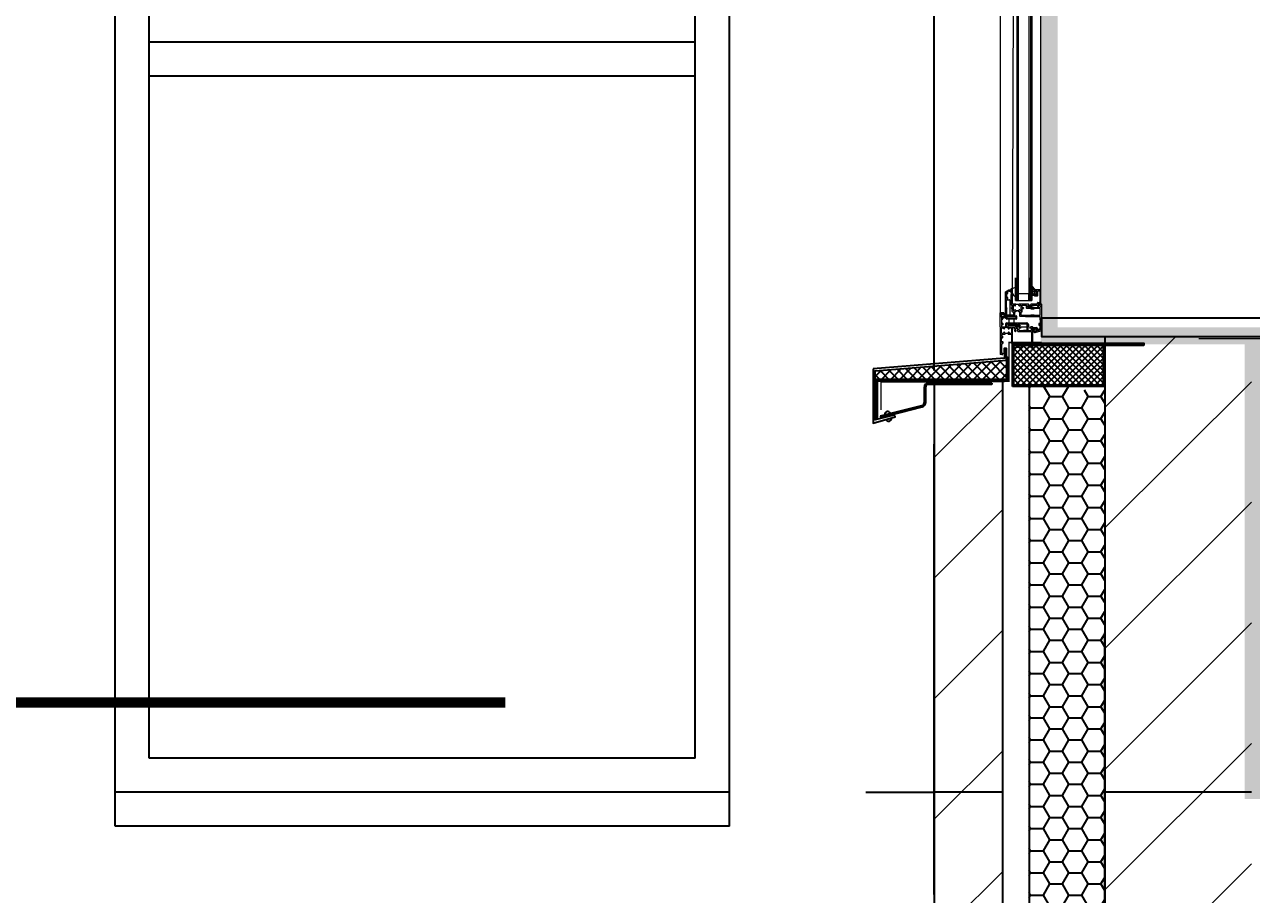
# Model space of a CAD drawing. Header units: inches. Extents: x -48459 to 205009, y 10398 to 54474.
# Drawn here: x -28557 to -26760, y 47824 to 49100 of the extents above; entities that cross this region are included whole.
import ezdxf

# ---------------------------------------------------------------- set-up
doc = ezdxf.new("R2010")
doc.units = ezdxf.units.IN
doc.header["$MEASUREMENT"] = 0
doc.linetypes.add('HIDDEN', pattern=[4.5, 1.5, -1.5, 1.5])
doc.layers.add('.', color=80, linetype='Continuous', lineweight=18)
doc.layers.add('AIRTIGHTNESS-LINE', color=7, linetype='Continuous', true_color=0x3239f5)
doc.layers.add('AR-RADON-BARRIER', color=1, linetype='Continuous', true_color=0xff0000)
for name, color, linetype in [('AR-ELEV-4', 8, 'Continuous'), ('AR-ELEV2', 8, 'Continuous'), ('AR-Hat', 8, 'Continuous'), ('AR-INSU', 46, 'Continuous'), ('AR-NEW-WALL', 2, 'Continuous'), ('AR-PROJECT-DIMS', 8, 'Continuous'), ('AR-SECTION', 5, 'Continuous'), ('AR-Steel', 5, 'Continuous'), ('AR-Win', 5, 'Continuous'), ('Felt bitumen layers {52} 0.23', 10, 'Continuous'), ('Hatch-insu', 46, 'Continuous'), ('PS-TITLEBLOCK', 5, 'Continuous'), ('QSS EXIST WINDOW', 8, 'Continuous'), ('Timber Softwood 500 kg_m3 {15} 0.13', 8, 'Continuous')]:
    doc.layers.add(name, color=color, linetype=linetype)
doc.styles.add('MS_1.50_2.5mm', font='arial.ttf', dxfattribs={"height": 125})
doc.dimstyles.new('MS_1.50_2.5mm', dxfattribs={"dimtxt": 125, "dimasz": 150, "dimexe": 150, "dimexo": 100, "dimgap": 50, "dimtad": 1, "dimtoh": 1, "dimdec": 0, "dimdsep": 46, "dimtxsty": 'MS_1.50_2.5mm', "dimcen": 150, "dimclre": 256, "dimclrt": 4, "dimadec": 0, "dimazin": 0, "dimtfac": 1, "dimtdec": 0, "dimtix": 1, "dimtmove": 2, "dimatfit": 2, "dimfxl": 1, "dimlwd": 18, "dimlwe": 18, "dimarcsym": 0})
pattern_1 = [(45, (-36091.56, -8e-11), (-88.38835, 88.38835), [])]

# ---------------------------------------------------------------- blocks, each defined once
blk = doc.blocks.new('*D210')
at = {"layer": 'AR-PROJECT-DIMS', "lineweight": 18, "transparency": 16777216}
for p, q in [((-26837, 48639.2), (-26290.4, 48639.2)), ((-26635.2, 47974.2), (-26290.4, 47974.2))]:
    blk.add_line(p, q, dxfattribs=at)
at = {"layer": 'AR-PROJECT-DIMS', "color": 0, "lineweight": 18, "transparency": 16777216}
blk.add_line((-26440.4, 48489.2), (-26440.4, 48124.2), dxfattribs=at)
at = {"layer": 'AR-PROJECT-DIMS', "color": 0, "transparency": 16777216}
for points in [[(-26465.4, 48489.2), (-26415.4, 48489.2), (-26440.4, 48639.2)], [(-26465.4, 48124.2), (-26415.4, 48124.2), (-26440.4, 47974.2)]]:
    blk.add_solid(points, dxfattribs=at)
at = {"layer": 'Defpoints', "color": 0, "transparency": 16777216}
for p in [(-26937, 48639.2), (-26735.2, 47974.2), (-26440.4, 47974.2)]:
    blk.add_point(p, dxfattribs=at)
at = {"layer": 'AR-PROJECT-DIMS', "color": 4, "transparency": 16777216, "insert": (-26554.2, 48306.7), "char_height": 125, "attachment_point": 5, "rotation": 90, "style": 'MS_1.50_2.5mm'}
blk.add_mtext('665', dxfattribs=at)
blk = doc.blocks.new('*D211')
at = {"layer": 'AR-PROJECT-DIMS', "lineweight": 18, "transparency": 16777216}
for p, q in [((-26687, 50224.2), (-26090, 50224.2)), ((-26687, 47974.2), (-26090, 47974.2))]:
    blk.add_line(p, q, dxfattribs=at)
at = {"layer": 'AR-PROJECT-DIMS', "color": 0, "lineweight": 18, "transparency": 16777216}
blk.add_line((-26240, 50074.2), (-26240, 48124.2), dxfattribs=at)
at = {"layer": 'AR-PROJECT-DIMS', "color": 0, "transparency": 16777216}
for points in [[(-26265, 50074.2), (-26215, 50074.2), (-26240, 50224.2)], [(-26265, 48124.2), (-26215, 48124.2), (-26240, 47974.2)]]:
    blk.add_solid(points, dxfattribs=at)
at = {"layer": 'Defpoints', "color": 0, "transparency": 16777216}
for p in [(-26787, 50224.2), (-26787, 47974.2), (-26240, 47974.2)]:
    blk.add_point(p, dxfattribs=at)
at = {"layer": 'AR-PROJECT-DIMS', "color": 4, "transparency": 16777216, "insert": (-26353.8, 49099.2), "char_height": 125, "attachment_point": 5, "rotation": 90, "style": 'MS_1.50_2.5mm'}
blk.add_mtext('2250', dxfattribs=at)
blk = doc.blocks.new('A$C0DBA44B3')
h = blk.add_hatch()
h.set_pattern_fill('ANSI37', color=46, scale=2, style=0)
h.set_pattern_definition([(45, (0, 0), (-4.49013, 4.49013), []), (135, (0, 0), (-4.49013, -4.49013), [])])
h.paths.add_polyline_path([(165.5, 2), (165.5, 60), (34.5, 60), (34.5, 2)])
at = {"layer": 'AR-INSU', "color": 12}
for p, q in [((32.5, 60), (32.5, 0)), ((34.5, 60), (34.5, 2)), ((165.5, 2), (165.5, 60)), ((167.5, 0), (167.5, 60)), ((32.5, 0), (167.5, 0)), ((34.5, 2), (165.5, 2))]:
    blk.add_line(p, q, dxfattribs=at)
blk.add_lwpolyline([(-25, 60), (167.5, 60), (167.5, 63.5), (-25, 63.5)], close=True, dxfattribs=at)
blk = doc.blocks.new('wndw support')
at = {"layer": 'AR-Win', "color": 12}
for p, q in [((128.8, 39.2), (34.8, 39.2)), ((128.8, 37.2), (34.8, 37.2)), ((128.8, 39.2), (128.8, 37.2)), ((29.9, 11.5), (29.8, 34.2)), ((31.9, 11.5, 0), (31.8, 34.2, 0)), ((-34.4, -8.7), (26.1, 6.6)), ((-33.9, -10.7), (26.6, 4.7)), ((-34.4, -8.7), (-33.9, -10.7))]:
    blk.add_line(p, q, dxfattribs=at)
for centre, radius, start, end in [((34.8, 34.2, 0), 5, 90, 180.0249), ((34.8, 34.2, 0), 3, 90, 180.0249), ((24.9, 11.5), 5, 284.2567, 0.0249), ((24.9, 11.5), 7, 284.2567, 0.0249)]:
    blk.add_arc(centre, radius, start, end, dxfattribs=at)
blk = doc.blocks.new('A$C69bf8f7f')
at = {"layer": 'AR-Hat'}
h = blk.add_hatch(dxfattribs=at)
h.set_pattern_fill('ANSI37', color=46, scale=3, angle=360, style=0)
h.set_pattern_definition([(45, (2136.359, 1115546.9955), (-6.73519209, 6.73519209), []), (135, (2136.359, 1115546.9955), (-6.73519209, -6.73519209), [])])
h.paths.add_polyline_path([(4.8, 75.9), (4.8, 64.9), (195.5, 64.9), (195.5, 91.7)])
at = {"color": 12, "ltscale": 0.01}
for centre, start, end in [((21.2, 13.3), 15.8051, 195.6652), ((23, 7), 194.3266, 14.1868)]:
    blk.add_arc(centre, 3.97, start, end, dxfattribs=at)
at = {"layer": 'AR-Win', "color": 8}
for points in [[(0, 80), (0, 0), (32.4, 9.6), (30.5, 12), (3, 5), (3, 76.9), (195.5, 92.7), (195.5, 109.7), (192, 109.7), (192, 109.7), (192.5, 96.7), (192.5, 95.6), (0, 80)], [(197.4, 62.3), (197.4, 96.6), (195.4, 96.6), (195.4, 64.3), (4.7, 64.3), (4.7, 8.6), (6.7, 8.6), (6.7, 62.3), (197.4, 62.3)]]:
    blk.add_lwpolyline(points, dxfattribs=at)
at = {"layer": 'Felt bitumen layers {52} 0.23', "linetype": 'HIDDEN', "const_width": 2}
blk.add_lwpolyline([(247.3, 118.6), (230.4, 118.6), (199.4, 118.4), (199.4, 61.3), (11.7, 60.3), (11.7, 19.7)], dxfattribs=at)
at = {"layer": 'AR-Hat', "xscale": -1}
blk.add_blockref('A$C0DBA44B3', (371.9, 53.9), dxfattribs=at)
at = {"layer": 'AR-Steel'}
blk.add_blockref('wndw support', (45.4, 19.4), dxfattribs=at)

msp = doc.modelspace()

# ---------------------------------------------------------------- hatches: boundary and pattern name
at = {"layer": '.', "transparency": 33554559}
h = msp.add_hatch(dxfattribs=at)
h.set_pattern_fill('ANSI31', color=8, scale=1000)
h.set_pattern_definition(pattern_1)
h.paths.add_polyline_path([(-26760, 48642.2), (-26975, 48642.2), (-26974.8, 47509.2), (-26974.8, 47026), (-26759.8, 47026)])
h = msp.add_hatch(dxfattribs=at)
h.set_pattern_fill('ANSI31', color=8, scale=1000)
h.set_pattern_definition(pattern_1)
h.paths.add_polyline_path([(-26759.8, 46878.8), (-26974.8, 46878.8), (-26974.8, 46506.8), (-26759.8, 46506.8)])
h.paths.add_polyline_path([(-27124.8, 46878.8), (-27224.8, 46878.8), (-27224.8, 46506.8), (-27124.8, 46506.8)])
h.paths.add_polyline_path([(-27124.8, 47509.2), (-27224.8, 47509.2), (-27224.8, 47026), (-27124.8, 47026)])
h.paths.add_polyline_path([(-27124.8, 48571.6), (-27224.8, 48571.6), (-27224.8, 47509.2), (-27124.8, 47509.2)])
at = {"layer": 'AIRTIGHTNESS-LINE'}
h = msp.add_hatch(color=256, dxfattribs=at)
h.dxf.hatch_style = 1
h.paths.add_polyline_path([(-20989.8, 51059.2), (-26769.8, 51059.2), (-26769.8, 50234.2), (-27068.5, 50234.2), (-27068.5, 48630.8), (-26769.8, 48630.8), (-26769.8, 47964.2), (-20746.5, 47964.2), (-20746.5, 50234.2), (-20989.8, 50234.2)])
h.paths.add_polyline_path([(-26744.8, 51034.2), (-21014.8, 51034.2), (-21014.8, 50209.2), (-20771.5, 50209.2), (-20771.5, 47989.2), (-26744.8, 47989.2), (-26744.8, 48655.8), (-27043.6, 48655.8), (-27043.6, 50209.2), (-26744.8, 50209.2)], flags=16)
at = {"layer": 'Hatch-insu'}
h = msp.add_hatch(dxfattribs=at)
h.set_pattern_fill('HONEY', color=8, scale=150)
h.set_pattern_definition([(0, (-42749.114, -647.028), (28.125, 16.2379763), [18.75, -37.5]), (120, (-42749.114, -647.028), (-28.125, 16.2379763), [18.75, -37.5]), (60, (-42749.114, -647.028), (1e-14, 32.4759526), [-37.5, 18.75])])
h.paths.add_polyline_path([(-27085.7, 47609.2), (-26974.8, 47609.2), (-26974.8, 48563.6), (-27024.8, 48563.6), (-27024.8, 48568.9), (-27085.7, 48568.9)])

# ---------------------------------------------------------------- linework, layer by layer
at = {"layer": 'AR-ELEV-4', "color": 254}
for p, q in [((-28424.8, 47924.2), (-28424.8, 50224.2)), ((-27524.8, 47924.2), (-27524.8, 50224.2)), ((-28374.8, 48024.2), (-28374.8, 50174.2)), ((-27574.8, 48024.2), (-27574.8, 50174.2)), ((-28374.8, 49074.2), (-27574.8, 49074.2)), ((-28374.8, 49024.2), (-27574.8, 49024.2)), ((-27574.8, 48024.2), (-28374.8, 48024.2)), ((-27524.8, 47974.2), (-28424.8, 47974.2)), ((-27524.8, 47924.2), (-28424.8, 47924.2))]:
    msp.add_line(p, q, dxfattribs=at)
at = {"layer": 'AR-ELEV2'}
msp.add_line((-27324.8, 47974.2), (-27224.8, 47974.2), dxfattribs=at)
at = {"layer": 'AR-Hat'}
msp.add_lwpolyline([(-26974.8, 48568.9), (-27024.8, 48568.9), (-27024.8, 48568.9), (-27085.7, 48568.9), (-27085.7, 47609.2), (-26974.8, 47609.2), (-26974.8, 48207.9)], dxfattribs=at)
at = {"layer": 'AR-NEW-WALL'}
for p, q in [((-26974.8, 48642.2), (-26974.8, 47026)), ((-27224.8, 48571.6), (-27224.8, 47026)), ((-27124.8, 48577.3), (-27124.8, 47026))]:
    msp.add_line(p, q, dxfattribs=at)
at = {"layer": 'AR-PROJECT-DIMS'}
msp.add_line((-26974.8, 48113.1), (-26974.8, 47102.2), dxfattribs=at)
at = {"layer": 'AR-RADON-BARRIER'}
for p, q in [((-27124.8, 47974.2), (-27224.8, 47974.2)), ((-26759.8, 47974.2), (-26974.8, 47974.2))]:
    msp.add_line(p, q, dxfattribs=at)
at = {"layer": 'AR-SECTION', "color": 9}
msp.add_line((-27224.8, 48592.3), (-27224.8, 50224.2), dxfattribs=at)
at = {"layer": 'AR-SECTION'}
msp.add_line((-27224.8, 47824.2), (-27224.8, 48484.2), dxfattribs=at)
at = {"layer": 'PS-TITLEBLOCK', "linetype": 'Continuous', "const_width": 15}
msp.add_lwpolyline([(-29465.8, 48105.7), (-27852.8, 48105.7), (-29869.7, 48105.7), (-29667.7, 47824.2), (-29465.8, 48105.7)], dxfattribs=at)
at = {"layer": 'QSS EXIST WINDOW', "color": 9, "lineweight": 13}
for p, q in [((-27127.8, 50167.4), (-27127.8, 48675.6, 0)), ((-27105.6, 50149, 0), (-27110.2, 48696, 0)), ((-27103.6, 50149), (-27103.6, 48694.9, 0)), ((-27101.6, 50149), (-27101.6, 48694.9, 0)), ((-27085.5, 48694.9, 0), (-27085.6, 50149)), ((-27083.6, 50149), (-27083.6, 48694.9, 0)), ((-27081.6, 50149), (-27081.6, 48694.9, 0)), ((-27068.5, 48709.2, 0), (-27068.5, 50133.3, 0)), ((-27105.6, 48694.9, 0), (-27105.6, 48728, 0)), ((-27103.6, 48695, 0), (-27103.6, 48728, 0)), ((-27101.6, 48694.9, 0), (-27101.6, 48728, 0)), ((-27083.6, 48695, 0), (-27083.6, 48728, 0)), ((-27081.6, 48694.9, 0), (-27081.6, 48728, 0)), ((-27105.6, 48694.9, 0), (-27101.6, 48694.9, 0)), ((-27085.6, 48694.9, 0), (-27081.6, 48694.9, 0))]:
    msp.add_line(p, q, dxfattribs=at)
at = {"layer": 'QSS EXIST WINDOW', "lineweight": 13}
for p, q in [((-27077.2, 48711.6, 0), (-27080.7, 48715.6, 0)), ((-27120.4, 48669.7, 0), (-27120.4, 48707, 0)), ((-27115.2, 48710.2, 0), (-27120.1, 48707.4, 0)), ((-27118.8, 48706.6, 0), (-27118.8, 48698, 0)), ((-27118.8, 48706.6, 0), (-27117.6, 48706.6, 0)), ((-27118.8, 48698, 0), (-27117.6, 48698, 0)), ((-27117.6, 48706.6, 0), (-27117.6, 48705.6, 0)), ((-27117.6, 48698, 0), (-27117.6, 48699.1, 0)), ((-27116.6, 48705.6, 0), (-27116.6, 48707.6, 0)), ((-27116.6, 48697.2, 0), (-27116.6, 48699.1, 0)), ((-27114.8, 48708.7, 0), (-27116.4, 48708.1, 0)), ((-27110.7, 48710.3, 0), (-27115, 48710.3, 0)), ((-27114.6, 48708.8, 0), (-27113, 48708.8, 0)), ((-27112.5, 48708.4, 0), (-27111.7, 48703.8, 0)), ((-27111.7, 48688.5, 0), (-27111.7, 48703.7, 0)), ((-27110.2, 48710.9, 0), (-27111.5, 48710.8, 0)), ((-27111.2, 48709.3, 0), (-27110.2, 48703.8, 0)), ((-27110.7, 48709.3, 0), (-27111.2, 48709.3, 0)), ((-27110.8, 48707.7, 0), (-27110.2, 48707.7, 0)), ((-27110.2, 48707.7, 0), (-27110.2, 48710.9, 0)), ((-27110.2, 48703.7, 0), (-27110.2, 48690.2, 0)), ((-27081.6, 48710, 0), (-27080.2, 48710.1, 0)), ((-27081.6, 48708.7, 0), (-27081.6, 48710, 0)), ((-27080.2, 48708.6, 0), (-27081.6, 48708.7, 0)), ((-27081.6, 48706.9, 0), (-27080.2, 48707.1, 0)), ((-27081.6, 48705.6, 0), (-27081.6, 48706.9, 0)), ((-27080.2, 48705.5, 0), (-27081.6, 48705.6, 0)), ((-27081.6, 48703.6, 0), (-27080.2, 48703.7, 0)), ((-27081.6, 48703.6, 0), (-27081.6, 48702.3, 0)), ((-27080, 48702.1, 0), (-27081.6, 48702.3, 0)), ((-27080, 48711.6, 0), (-27081.4, 48714.8, 0)), ((-27080, 48711.5, 0), (-27080, 48710.4, 0)), ((-27080, 48707.3, 0), (-27080, 48708.3, 0)), ((-27080, 48705.3, 0), (-27080, 48704, 0)), ((-27078.6, 48702.1, 0), (-27080, 48702.1, 0)), ((-27078.5, 48702.2, 0), (-27078.6, 48702.1, 0)), ((-27078.5, 48710.7, 0), (-27078.5, 48707.1, 0)), ((-27078.5, 48707.1, 0), (-27077.1, 48707.1, 0)), ((-27078.5, 48705.4, 0), (-27077.1, 48705.4, 0)), ((-27078.5, 48702.2, 0), (-27078.5, 48705.4, 0)), ((-27077.7, 48710.7, 0), (-27078.3, 48710.9, 0)), ((-27078.3, 48710, 0), (-27078.3, 48708.3, 0)), ((-27078.3, 48704.3, 0), (-27078.3, 48702.5, 0)), ((-27068.5, 48710.5, 0), (-27077.8, 48710.5, 0)), ((-27077.8, 48707.8, 0), (-27077.3, 48707.8, 0)), ((-27077.3, 48704.8, 0), (-27077.8, 48704.8, 0)), ((-27077.8, 48702, 0), (-27073.3, 48702, 0)), ((-27077.3, 48707.8, 0), (-27077.3, 48708.5, 0)), ((-27077.3, 48704, 0), (-27077.3, 48704.8, 0)), ((-27077.1, 48707.1, 0), (-27077.1, 48708.3, 0)), ((-27077.1, 48708.3, 0), (-27075.9, 48708.3, 0)), ((-27077.1, 48703.9, 0), (-27077.1, 48705.4, 0)), ((-27075.9, 48703.9, 0), (-27077.1, 48703.9, 0)), ((-27076.8, 48709, 0), (-27074.8, 48709, 0)), ((-27074.8, 48703.5, 0), (-27076.8, 48703.5, 0)), ((-27075.9, 48708.3, 0), (-27075.9, 48703.9, 0)), ((-27074.3, 48708.5, 0), (-27074.3, 48704, 0)), ((-27072.8, 48702.5, 0), (-27072.8, 48708.5, 0)), ((-27072.3, 48709, 0), (-27070.3, 48709, 0)), ((-27069.8, 48708.5, 0), (-27069.8, 48692.8, 0)), ((-27068.3, 48690.5, 0), (-27068.3, 48710.3, 0)), ((-27118.9, 48668, 0), (-27118.9, 48695.5, 0)), ((-27118.8, 48684.5, 0), (-27118.8, 48696.2, 0)), ((-27117.7, 48683.4, 0), (-27118.8, 48684.5, 0)), ((-27118.8, 48683.1, 0), (-27118.8, 48673.3, 0)), ((-27117.8, 48683.1, 0), (-27118.8, 48683.1, 0)), ((-27118.4, 48696, 0), (-27114.4, 48696, 0)), ((-27118.3, 48696.7, 0), (-27117.1, 48696.7, 0)), ((-27113.9, 48695.5, 0), (-27113.9, 48673, 0)), ((-27113.9, 48694.5, 0), (-27113.4, 48694.5, 0)), ((-27113.9, 48682.5, 0), (-27113.4, 48682.5, 0)), ((-27113.4, 48682.5, 0), (-27113.4, 48694.5, 0)), ((-27111.7, 48683.6, 0), (-27111.7, 48683.8, 0)), ((-27110.7, 48688, 0), (-27111.2, 48688, 0)), ((-27110.7, 48684.3, 0), (-27111.2, 48684.3, 0)), ((-27110.2, 48683.1, 0), (-27111.2, 48683.1, 0)), ((-27110.2, 48684.8, 0), (-27110.2, 48687.5, 0)), ((-27110.2, 48678.7, 0), (-27110.2, 48683.1, 0)), ((-27106, 48689.7, 0), (-27109.7, 48689.7, 0)), ((-27108.8, 48681, 0), (-27108.8, 48687.5, 0)), ((-27108.7, 48680.9, 0), (-27108.7, 48687.4, 0)), ((-27107.6, 48688.2, 0), (-27108.1, 48688.2, 0)), ((-27108.1, 48680.2, 0), (-27107.6, 48680.2, 0)), ((-27107.5, 48688.2, 0), (-27108, 48688.2, 0)), ((-27108, 48680.2, 0), (-27107.5, 48680.2, 0)), ((-27105.6, 48687.6, 0), (-27105.6, 48689.5, 0)), ((-27105.6, 48680.8, 0), (-27105.6, 48680.2, 0)), ((-27105.6, 48680.2, 0), (-27100.5, 48680.2, 0)), ((-27105.5, 48687.6, 0), (-27105.5, 48689.2, 0)), ((-27105.5, 48680.8, 0), (-27105.5, 48680.2, 0)), ((-27105.5, 48680.2, 0), (-27105.2, 48680.2, 0)), ((-27105.2, 48680.2, 0), (-27105.2, 48678.2, 0)), ((-27100.9, 48680.2, 0), (-27100.5, 48680.2, 0)), ((-27100.9, 48678.2, 0), (-27100.9, 48680.2, 0)), ((-27100.5, 48687.6, 0), (-27100.5, 48689.5, 0)), ((-27100.5, 48687.6, 0), (-27100.5, 48689.3, 0)), ((-27100.5, 48680.8, 0), (-27100.5, 48680.2, 0)), ((-27100.5, 48680.8, 0), (-27100.5, 48680.2, 0)), ((-27087, 48689.8, 0), (-27100, 48689.8, 0)), ((-27098.5, 48688.2, 0), (-27098.1, 48688.2, 0)), ((-27098.5, 48680.2, 0), (-27098.1, 48680.2, 0)), ((-27098.4, 48688.2, 0), (-27098, 48688.2, 0)), ((-27098.4, 48680.2, 0), (-27098, 48680.2, 0)), ((-27097.3, 48681, 0), (-27097.3, 48687.5, 0)), ((-27097.2, 48680.9, 0), (-27097.2, 48687.4, 0)), ((-27095.7, 48685.1, 0), (-27095.7, 48687.8, 0)), ((-27095.7, 48683.1, 0), (-27094.2, 48683.1, 0)), ((-27095.7, 48678.7, 0), (-27095.7, 48683.1, 0)), ((-27095.2, 48688.3, 0), (-27089.7, 48688.3, 0)), ((-27095.2, 48684.6, 0), (-27094.2, 48684.6, 0)), ((-27093.7, 48684.1, 0), (-27093.7, 48683.6, 0)), ((-27089.2, 48683.6, 0), (-27089.2, 48687.8, 0)), ((-27069.2, 48683.1, 0), (-27088.7, 48683.1, 0)), ((-27087.4, 48685.1, 0), (-27087.4, 48687.6, 0)), ((-27085.4, 48687.8, 0), (-27087.2, 48687.8, 0)), ((-27087.2, 48684.8, 0), (-27069.4, 48684.8, 0)), ((-27087, 48687.1, 0), (-27087, 48686.8, 0)), ((-27086.8, 48687.3, 0), (-27083.5, 48687.3, 0)), ((-27085.4, 48688.3, 0), (-27085.4, 48687.8, 0)), ((-27082, 48686.3, 0), (-27085, 48686.3, 0)), ((-27083.1, 48684.8, 0), (-27083.1, 48682.9, 0)), ((-27078.1, 48684.8, 0), (-27083.1, 48684.8, 0)), ((-27083.1, 48682.9, 0), (-27078.1, 48682.9, 0)), ((-27083, 48688.3, 0), (-27083, 48689.3, 0)), ((-27083, 48687.8, 0), (-27083, 48689.1, 0)), ((-27073.8, 48689.8, 0), (-27082.5, 48689.8, 0)), ((-27081.5, 48687.8, 0), (-27081.5, 48686.8, 0)), ((-27081, 48688.3, 0), (-27073.5, 48688.3, 0)), ((-27078.1, 48682.9, 0), (-27078.1, 48684.8, 0)), ((-27073.3, 48690.3, 0), (-27073.3, 48691.8, 0)), ((-27073.3, 48687.6, 0), (-27073.3, 48688, 0)), ((-27072.8, 48692.3, 0), (-27070.3, 48692.3, 0)), ((-27071.8, 48690.3, 0), (-27071.8, 48687.6, 0)), ((-27071.4, 48688.3, 0), (-27071.4, 48687.8, 0)), ((-27069.5, 48687.8, 0), (-27071.4, 48687.8, 0)), ((-27070.5, 48690.8, 0), (-27071.3, 48690.8, 0)), ((-27069.9, 48690.2, 0), (-27070.3, 48690.7, 0)), ((-27070, 48689.8, 0), (-27067.9, 48689.8, 0)), ((-27068.5, 48690.2, 0), (-27069.9, 48690.2, 0)), ((-27068.5, 48689.8, 0), (-27069.2, 48689.8, 0)), ((-27069.2, 48687.5, 0), (-27069.2, 48685, 0)), ((-27069.2, 48673.3, 0), (-27069.2, 48683.1, 0)), ((-27067.4, 48689.3, 0), (-27067.4, 48650.9, 0)), ((-27127.8, 48672.4, 0), (-27127.8, 48676.9, 0)), ((-27127.8, 48656.9, 0), (-27127.8, 48673.2, 0)), ((-27127.8, 48656.2, 0), (-27127.8, 48672.4, 0)), ((-27127.5, 48677.2, 0), (-27123.3, 48677.2, 0)), ((-27126.5, 48675.2, 0), (-27126.5, 48670.9, 0)), ((-27126.5, 48675.2, 0), (-27126.5, 48670.9, 0)), ((-27123.9, 48674.9, 0), (-27126.1, 48673.6, 0)), ((-27124.3, 48675.7, 0), (-27126, 48675.7, 0)), ((-27126, 48670.4, 0), (-27124.3, 48670.4, 0)), ((-27126, 48668.9, 0), (-27125, 48668.9, 0)), ((-27126, 48668.9, 0), (-27126, 48660.2, 0)), ((-27126, 48668.4, 0), (-27126, 48660.2, 0)), ((-27125, 48668.9, 0), (-27125, 48667.7, 0)), ((-27125, 48660.2, 0), (-27125, 48661.4, 0)), ((-27124.8, 48667.4, 0), (-27124.3, 48667.4, 0)), ((-27124.8, 48661.7, 0), (-27124.3, 48661.7, 0)), ((-27124, 48667.7, 0), (-27124, 48668.7, 0)), ((-27124, 48661.4, 0), (-27124, 48659.4, 0)), ((-27123.9, 48674.3, 0), (-27123.9, 48674.9, 0)), ((-27122.7, 48674.3, 0), (-27123.9, 48674.3, 0)), ((-27123.8, 48675.2, 0), (-27123.8, 48674.7, 0)), ((-27123.8, 48675.2, 0), (-27123.8, 48674.7, 0)), ((-27123.8, 48671.4, 0), (-27123.8, 48670.9, 0)), ((-27123.8, 48671.4, 0), (-27123.8, 48670.9, 0)), ((-27123.3, 48668.9, 0), (-27123.8, 48668.9, 0)), ((-27123.3, 48674.4, 0), (-27123.5, 48674.4, 0)), ((-27123.5, 48671.7, 0), (-27123.3, 48671.7, 0)), ((-27122.8, 48676.7, 0), (-27122.8, 48674.9, 0)), ((-27122.8, 48676.7, 0), (-27122.8, 48674.9, 0)), ((-27122.8, 48671.2, 0), (-27122.8, 48669.4, 0)), ((-27122.7, 48674.3, 0), (-27122.7, 48676.5, 0)), ((-27122.7, 48676.5, 0), (-27120.7, 48676.5, 0)), ((-27122.7, 48669.7, 0), (-27122.7, 48671.7, 0)), ((-27120.7, 48669.7, 0), (-27122.7, 48669.7, 0)), ((-27122.1, 48675.9, 0), (-27122.1, 48670.3, 0)), ((-27121.3, 48675.9, 0), (-27122.1, 48675.9, 0)), ((-27122.1, 48670.3, 0), (-27121.3, 48670.3, 0)), ((-27121.3, 48670.3, 0), (-27121.3, 48675.9, 0)), ((-27120.7, 48669.7, 0), (-27120.7, 48676.5, 0)), ((-27119.9, 48655.7, 0), (-27119.9, 48661.2, 0)), ((-27118.9, 48671, 0), (-27118.9, 48669.7, 0)), ((-27118.9, 48662.2, 0), (-27088.7, 48662.2, 0)), ((-27109, 48673.3, 0), (-27118.8, 48673.3, 0)), ((-27111.2, 48671.5, 0), (-27118.4, 48671.5, 0)), ((-27104.4, 48667.5, 0), (-27118.4, 48667.5, 0)), ((-27115.4, 48662.2, 0), (-27115.4, 48660.5, 0)), ((-27114.9, 48660.5, 0), (-27114.9, 48668.5, 0)), ((-27113.4, 48672.5, 0), (-27104.4, 48672.5, 0)), ((-27110.7, 48672, 0), (-27111.2, 48671.5, 0)), ((-27110.2, 48671.5, 0), (-27110.7, 48672, 0)), ((-27107.5, 48671.5, 0), (-27110.2, 48671.5, 0)), ((-27109.7, 48678.2, 0), (-27109, 48678.2, 0)), ((-27108.5, 48677.7, 0), (-27108.5, 48673.8, 0)), ((-27107.9, 48668.5, 0), (-27107.9, 48660.5, 0)), ((-27107, 48677.7, 0), (-27107, 48672, 0)), ((-27106.9, 48660.5, 0), (-27106.9, 48662.2, 0)), ((-27105.2, 48678.2, 0), (-27106.5, 48678.2, 0)), ((-27103.9, 48672, 0), (-27103.9, 48668, 0)), ((-27099.5, 48678.2, 0), (-27100.9, 48678.2, 0)), ((-27099.1, 48662.2, 0), (-27099.1, 48660.5, 0)), ((-27099, 48671.9, 0), (-27099, 48677.7, 0)), ((-27091.8, 48671.4, 0), (-27098.5, 48671.4, 0)), ((-27097.5, 48677.7, 0), (-27097.5, 48673.8, 0)), ((-27097, 48678.2, 0), (-27096.2, 48678.2, 0)), ((-27097, 48673.3, 0), (-27069.2, 48673.3, 0)), ((-27091.2, 48672.1, 0), (-27091.8, 48671.4, 0)), ((-27091.2, 48672.1, 0), (-27090.7, 48671.6, 0)), ((-27090.7, 48671.6, 0), (-27069.7, 48671.6, 0)), ((-27090.6, 48660.5, 0), (-27090.6, 48662.2, 0)), ((-27086.5, 48660.2, 0), (-27088.4, 48662.1, 0)), ((-27078.1, 48673.3, 0), (-27083.1, 48673.3, 0)), ((-27083.1, 48673.3, 0), (-27083.1, 48671.4, 0)), ((-27083.1, 48671.4, 0), (-27078.1, 48671.4, 0)), ((-27078.1, 48671.4, 0), (-27078.1, 48673.3, 0)), ((-27069.6, 48661.5, 0), (-27070.8, 48661.5, 0)), ((-27069.1, 48662, 0), (-27069.2, 48671.1, 0)), ((-27127.8, 48656.2, 0), (-27127.8, 48637.6, 0)), ((-27127.8, 48645.2, 0), (-27127.8, 48616.1, 0)), ((-27126.3, 48654.2, 0), (-27126.3, 48647.7, 0)), ((-27126.3, 48654.2, 0), (-27126.3, 48647.7, 0)), ((-27126, 48660.2, 0), (-27125, 48660.2, 0)), ((-27126, 48659, 0), (-27126, 48656.7, 0)), ((-27126, 48643.4, 0), (-27126, 48644.7, 0)), ((-27124.3, 48659.2, 0), (-27125.8, 48659.2, 0)), ((-27125.8, 48654.7, 0), (-27123.5, 48654.7, 0)), ((-27125.8, 48654.7, 0), (-27123.6, 48654.7, 0)), ((-27125.8, 48647.2, 0), (-27123.5, 48647.2, 0)), ((-27125.8, 48647.2, 0), (-27123.5, 48647.2, 0)), ((-27125.5, 48656.2, 0), (-27122.3, 48656.2, 0)), ((-27121.4, 48645.2, 0), (-27125.5, 48645.2, 0)), ((-27122.9, 48653.6, 0), (-27123.1, 48654.3, 0)), ((-27122.9, 48648.2, 0), (-27123.1, 48647.5, 0)), ((-27122.8, 48653.6, 0), (-27123, 48654.3, 0)), ((-27122.8, 48648.2, 0), (-27123, 48647.5, 0)), ((-27122.6, 48653.4, 0), (-27122.1, 48653.4, 0)), ((-27122.6, 48653.4, 0), (-27122, 48653.4, 0)), ((-27122, 48648.4, 0), (-27122.6, 48648.4, 0)), ((-27122.1, 48648.4, 0), (-27122.6, 48648.4, 0)), ((-27121.8, 48655.7, 0), (-27121.8, 48653.7, 0)), ((-27121.8, 48655.4, 0), (-27121.8, 48653.7, 0)), ((-27121.8, 48648.2, 0), (-27121.8, 48647.4, 0)), ((-27121.8, 48648.2, 0), (-27121.8, 48647.4, 0)), ((-27121.6, 48647.2, 0), (-27116.3, 48647.2, 0)), ((-27121.5, 48647.2, 0), (-27121.4, 48647.2, 0)), ((-27121.4, 48647.2, 0), (-27121.4, 48645.2, 0)), ((-27086.4, 48655.7, 0), (-27119.9, 48655.7, 0)), ((-27118.9, 48655.7, 0), (-27118.9, 48660, 0)), ((-27115.4, 48660.5, 0), (-27118.4, 48660.5, 0)), ((-27116.9, 48660.5, 0), (-27116.9, 48655.7, 0)), ((-27116.4, 48658.5, 0), (-27116.4, 48660.5, 0)), ((-27116.4, 48660.5, 0), (-27106.4, 48660.5, 0)), ((-27106.4, 48658.5, 0), (-27116.4, 48658.5, 0)), ((-27116.3, 48647.2, 0), (-27116.3, 48645.2, 0)), ((-27116.3, 48647.2, 0), (-27116.3, 48647.2, 0)), ((-27112, 48645.2, 0), (-27116.3, 48645.2, 0)), ((-27116.1, 48653.7, 0), (-27116.1, 48655.4, 0)), ((-27116.1, 48648.2, 0), (-27116.1, 48647.4, 0)), ((-27116, 48653.7, 0), (-27116, 48655.7, 0)), ((-27116, 48648.2, 0), (-27116, 48647.4, 0)), ((-27115.8, 48653.4, 0), (-27115.2, 48653.4, 0)), ((-27115.8, 48653.4, 0), (-27115.3, 48653.4, 0)), ((-27115.2, 48648.4, 0), (-27115.8, 48648.4, 0)), ((-27115.3, 48648.4, 0), (-27115.8, 48648.4, 0)), ((-27115.5, 48656.2, 0), (-27099.8, 48656.2, 0)), ((-27106.9, 48660.5, 0), (-27115.4, 48660.5, 0)), ((-27115, 48653.6, 0), (-27114.8, 48654.3, 0)), ((-27115, 48653.6, 0), (-27114.8, 48654.3, 0)), ((-27115, 48648.2, 0), (-27114.8, 48647.5, 0)), ((-27115, 48648.2, 0), (-27114.8, 48647.5, 0)), ((-27114.4, 48654.7, 0), (-27112.1, 48654.7, 0)), ((-27114.4, 48647.2, 0), (-27112.1, 48647.2, 0)), ((-27114.3, 48654.7, 0), (-27112, 48654.7, 0)), ((-27114.3, 48647.2, 0), (-27112, 48647.2, 0)), ((-27111.6, 48654.2, 0), (-27111.6, 48647.7, 0)), ((-27111.5, 48654.2, 0), (-27111.5, 48647.7, 0)), ((-27111.5, 48644.7, 0), (-27111.5, 48638.4, 0)), ((-27111.5, 48644.7, 0), (-27111.5, 48632.2, 0)), ((-27110, 48633.4, 0), (-27110, 48654.2, 0)), ((-27107.4, 48654.7, 0), (-27109.5, 48654.7, 0)), ((-27103.4, 48660.5, 0), (-27106.9, 48660.5, 0)), ((-27106.4, 48660.5, 0), (-27106.4, 48658.5, 0)), ((-27105.4, 48660.5, 0), (-27105.4, 48655.7, 0)), ((-27104.8, 48650.7, 0), (-27105.3, 48649.9, 0)), ((-27103.4, 48655.7, 0), (-27103.4, 48660.5, 0)), ((-27102.8, 48650.7, 0), (-27102.2, 48649.7, 0)), ((-27102.6, 48660.5, 0), (-27102.6, 48655.7, 0)), ((-27099.1, 48660.5, 0), (-27102.6, 48660.5, 0)), ((-27101.8, 48649.5, 0), (-27082, 48649.5, 0)), ((-27100.6, 48660.5, 0), (-27100.6, 48655.7, 0)), ((-27100.3, 48651.4, 0), (-27100.3, 48653.9, 0)), ((-27098.3, 48654.2, 0), (-27100, 48654.2, 0)), ((-27100, 48651.2, 0), (-27082.3, 48651.2, 0)), ((-27090.6, 48660.5, 0), (-27099.1, 48660.5, 0)), ((-27098.3, 48654.7, 0), (-27098.3, 48654.2, 0)), ((-27088.6, 48651.2, 0), (-27093.6, 48651.2, 0)), ((-27093.6, 48651.2, 0), (-27093.6, 48649.4, 0)), ((-27093.6, 48649.4, 0), (-27088.6, 48649.4, 0)), ((-27087.9, 48660.5, 0), (-27090.6, 48660.5, 0)), ((-27089.1, 48660.5, 0), (-27089.1, 48655.7, 0)), ((-27089.1, 48655.7, 0), (-27089.1, 48651.2, 0)), ((-27088.6, 48649.4, 0), (-27088.6, 48651.2, 0)), ((-27087.4, 48660, 0), (-27087.4, 48655.5, 0)), ((-27087.4, 48655.5, 0), (-27087.4, 48651.2, 0)), ((-27086.4, 48659.9, 0), (-27086.4, 48655.7, 0)), ((-27084.3, 48654.7, 0), (-27084.3, 48654.2, 0)), ((-27082.3, 48654.2, 0), (-27084.3, 48654.2, 0)), ((-27080.5, 48656.2, 0), (-27082.8, 48656.2, 0)), ((-27082, 48653.9, 0), (-27082, 48651.4, 0)), ((-27082, 48649.5, 0), (-27082, 48633.4, 0)), ((-27080.3, 48637.4, 0), (-27080.3, 48655.9, 0)), ((-27080.3, 48627.2, 0), (-27080.3, 48649.4, 0)), ((-27079.7, 48655.2, 0), (-27077.7, 48655.2, 0)), ((-27079.7, 48655.2, 0), (-27079.7, 48648.4, 0)), ((-27077.7, 48648.4, 0), (-27079.7, 48648.4, 0)), ((-27078.3, 48654.6, 0), (-27079.1, 48654.6, 0)), ((-27079.1, 48654.6, 0), (-27079.1, 48649, 0)), ((-27079.1, 48649, 0), (-27078.3, 48649, 0)), ((-27078.3, 48649, 0), (-27078.3, 48654.6, 0)), ((-27077.7, 48655.2, 0), (-27077.7, 48653.2, 0)), ((-27077.7, 48650.6, 0), (-27077.7, 48648.4, 0)), ((-27077.7, 48650.6, 0), (-27076.5, 48650.6, 0)), ((-27077.6, 48653.9, 0), (-27077.6, 48654.9, 0)), ((-27077.6, 48648.5, 0), (-27077.6, 48649.9, 0)), ((-27076.6, 48653.4, 0), (-27077.2, 48653.4, 0)), ((-27077.1, 48655.4, 0), (-27075.1, 48655.4, 0)), ((-27077.1, 48650.4, 0), (-27076.6, 48650.4, 0)), ((-27077, 48648, 0), (-27067.8, 48650.5, 0)), ((-27076.6, 48654.1, 0), (-27076.6, 48653.4, 0)), ((-27076.6, 48650.4, 0), (-27076.6, 48650, 0)), ((-27076.5, 48650, 0), (-27074.3, 48651.3, 0)), ((-27076.5, 48650.6, 0), (-27076.5, 48650, 0)), ((-27075.4, 48654.4, 0), (-27076.4, 48654.4, 0)), ((-27073.9, 48650.4, 0), (-27073.9, 48652.9, 0)), ((-27072.6, 48652.9, 0), (-27072.6, 48651.4, 0)), ((-27072, 48650.9, 0), (-27071.7, 48650.9, 0)), ((-27071.3, 48661, 0), (-27071.3, 48659.1, 0)), ((-27071.3, 48652.7, 0), (-27071.3, 48651.4, 0)), ((-27070.3, 48660.3, 0), (-27070.3, 48659.1, 0)), ((-27069.2, 48660.3, 0), (-27070.3, 48660.3, 0)), ((-27070.3, 48651.7, 0), (-27070.3, 48652.7, 0)), ((-27069.2, 48651.7, 0), (-27070.3, 48651.7, 0)), ((-27069.2, 48651.7, 0), (-27069.2, 48660.3, 0)), ((-27126, 48641.9, 0), (-27125, 48641.9, 0)), ((-27126, 48633.7, 0), (-27126, 48641.9, 0)), ((-27126, 48633.2, 0), (-27126, 48641.9, 0)), ((-27126, 48633.2, 0), (-27125, 48633.2, 0)), ((-27126, 48631.2, 0), (-27126, 48618.3, 0)), ((-27124.5, 48642.9, 0), (-27125.5, 48642.9, 0)), ((-27124.5, 48631.7, 0), (-27125.5, 48631.7, 0)), ((-27125, 48641.9, 0), (-27125, 48640.7, 0)), ((-27125, 48633.2, 0), (-27125, 48634.4, 0)), ((-27124.8, 48640.4, 0), (-27124.3, 48640.4, 0)), ((-27124.8, 48634.7, 0), (-27124.3, 48634.7, 0)), ((-27124, 48640.7, 0), (-27124, 48642.4, 0)), ((-27124, 48634.4, 0), (-27124, 48632.2, 0)), ((-27107.8, 48631.7, 0), (-27111, 48631.7, 0)), ((-27105.8, 48633.4, 0), (-27110, 48633.4, 0)), ((-27107.8, 48628.9, 0), (-27109.8, 48628.9, 0)), ((-27109.8, 48628.2, 0), (-27109.8, 48628.9, 0)), ((-27108.5, 48626.7, 0), (-27104.2, 48626.7, 0)), ((-27107.3, 48631.2, 0), (-27107.3, 48629.4, 0)), ((-27104.8, 48632.1, 0), (-27105.4, 48633.2, 0)), ((-27103.8, 48627.2, 0), (-27104.3, 48626.7, 0)), ((-27103.3, 48626.7, 0), (-27103.8, 48627.2, 0)), ((-27103.4, 48626.7, 0), (-27097.3, 48626.7, 0)), ((-27102.2, 48633.2, 0), (-27102.8, 48632.1, 0)), ((-27082, 48633.4, 0), (-27101.8, 48633.4, 0)), ((-27100.3, 48628.8, 0), (-27100.3, 48631.4, 0)), ((-27082.3, 48631.7, 0), (-27100, 48631.7, 0)), ((-27097.3, 48628.3, 0), (-27099.8, 48628.3, 0)), ((-27096.8, 48627.2, 0), (-27096.8, 48627.8, 0)), ((-27093.6, 48633.4, 0), (-27093.6, 48631.6, 0)), ((-27088.6, 48633.4, 0), (-27093.6, 48633.4, 0)), ((-27093.6, 48631.6, 0), (-27088.6, 48631.6, 0)), ((-27088.6, 48631.6, 0), (-27088.6, 48633.4, 0)), ((-27085.3, 48627.2, 0), (-27085.3, 48627.8, 0)), ((-27082.5, 48628.3, 0), (-27084.8, 48628.3, 0)), ((-27080.8, 48626.7, 0), (-27084.8, 48626.7, 0)), ((-27082, 48631.4, 0), (-27082, 48628.8, 0)), ((-27125.3, 48615.6, 0), (-27127.3, 48615.6, 0)), ((-27125.5, 48617.8, 0), (-27123.8, 48617.8, 0)), ((-27123.8, 48617.8, 0), (-27123.8, 48617.1, 0))]:
    msp.add_line(p, q, dxfattribs=at)
at = {"layer": 'QSS EXIST WINDOW', "color": 9, "lineweight": 13, "elevation": 0}
msp.add_lwpolyline([(-27085.8, 48694.9), (-27085.8, 48704.8), (-27101.4, 48704.8), (-27101.4, 48694.9)], close=True, dxfattribs=at)
at = {"layer": 'QSS EXIST WINDOW', "lineweight": 13, "elevation": 0}
for points in [[(-27122.7, 48671.7), (-27123.9, 48671.7), (-27123.9, 48670.9), (-27126.1, 48672.2), (-27126.1, 48673.6)], [(-27077.7, 48653.2), (-27076.5, 48653.2), (-27076.5, 48654), (-27074.3, 48652.7), (-27074.3, 48651.3)]]:
    msp.add_lwpolyline(points, dxfattribs=at)
for points in [[(-27104.9, 48668.5), (-27117.9, 48668.5), (-27117.9, 48671.5), (-27104.9, 48671.5)], [(-27082, 48651.4), (-27082, 48653.9), (-27082.1, 48654.1), (-27082.3, 48654.2), (-27084.3, 48654.2), (-27084.3, 48654.7), (-27083.8, 48655.8), (-27082.8, 48656.2), (-27080.5, 48656.2), (-27080.4, 48656.1), (-27080.3, 48655.9), (-27080.3, 48651.4)]]:
    msp.add_lwpolyline(points, close=True, dxfattribs=at)
at = {"layer": 'QSS EXIST WINDOW', "color": 9, "ltscale": 5, "elevation": 0}
msp.add_lwpolyline([(-27094.1, 48629.2), (-27092.1, 48629.2)], dxfattribs=at)
at = {"layer": 'QSS EXIST WINDOW', "lineweight": 13}
for centre, radius, start, end in [((-27081, 48715.2, 0), 0.5, 56.639, 227.419), ((-27119.9, 48707, 0), 0.5, 120, 180), ((-27117.1, 48705.6, 0), 0.5, 180, 0.001), ((-27117.1, 48699.1, 0), 0.5, 1.469, 178.315), ((-27117.1, 48697.2, 0), 0.5, 270, 0), ((-27116.1, 48707.6, 0), 0.5, 120, 180), ((-27115, 48709.8, 0), 0.5, 90, 120), ((-27114.6, 48708.3, 0), 0.5, 90, 120), ((-27113, 48708.3, 0), 0.5, 10, 90), ((-27111.6, 48711.5, 0), 0.632, 85.236, 274.763), ((-27112.2, 48703.7, 0), 0.5, 0, 10), ((-27115.2, 48726.8, 0), 15.2, 283.959, 304.295), ((-27102.6, 48708.6, 0), 8.27, 186.52, 239.97), ((-27110.7, 48709.8, 0), 0.5, 270, 90), ((-27110.7, 48703.7, 0), 0.5, 0, 10), ((-27106.3, 48701.9, 0), 0.634, 226.235, 22.097), ((-27106.3, 48713.7, 0), 0.645, 343.195, 119.2875), ((-27026.6, 48707.7, 0), 79.3, 175.797, 184.033), ((-27080.2, 48710.4, 0), 0.25, 275, 0), ((-27080.2, 48708.3, 0), 0.25, 0, 85), ((-27080.2, 48707.3, 0), 0.25, 275, 0), ((-27080.2, 48705.3, 0), 0.25, 0, 85), ((-27080.2, 48704, 0), 0.25, 275, 0), ((-27080.1, 48711.5, 0), 0.15, 0, 47.644), ((-27078.3, 48710.7, 0), 0.15, 71.95, 180), ((-27077.8, 48710, 0), 0.5, 90.866, 180.809), ((-27077.8, 48708.3, 0), 0.5, 180.834, 270.809), ((-27077.8, 48704.3, 0), 0.5, 90.809, 180.784), ((-27077.8, 48702.5, 0), 0.5, 180.833, 270.758), ((-27077.5, 48711.1, 0), 0.5, 251.565, 56.639), ((-27076.8, 48708.5, 0), 0.5, 89.191, 179.1904), ((-27076.8, 48704, 0), 0.5, 179.19, 269.131), ((-27074.8, 48708.5, 0), 0.5, 359.197, 89.1903), ((-27074.8, 48704, 0), 0.5, 269.19, 359.184), ((-27073.3, 48702.5, 0), 0.5, 270.858, 0.745), ((-27072.3, 48708.5, 0), 0.5, 89.1407, 179.1903), ((-27070.3, 48708.5, 0), 0.5, 359.221, 89.242), ((-27068.5, 48710.3, 0), 0.25, 0.92, 90.8074), ((-27118.4, 48695.5, 0), 0.5, 90, 180), ((-27118.3, 48696.2, 0), 0.5, 90, 180), ((-27117.8, 48683.3, 0), 0.2, 270, 45), ((-27114.4, 48695.5, 0), 0.5, 0, 90), ((-27111.2, 48688.5, 0), 0.5, 180, 270), ((-27111.2, 48683.8, 0), 0.5, 90, 180), ((-27111.2, 48683.6, 0), 0.5, 180, 270), ((-27110.7, 48687.5, 0), 0.5, 0, 90), ((-27110.7, 48684.8, 0), 0.5, 270, 0), ((-27109.7, 48690.2, 0), 0.5, 180, 270), ((-27108.1, 48687.5, 0), 0.75, 90, 180), ((-27108.1, 48681, 0), 0.75, 180, 270), ((-27108, 48687.4, 0), 0.75, 90, 180), ((-27108, 48680.9, 0), 0.75, 180, 270), ((-27107.6, 48687.5, 0), 0.75, 6.15, 90), ((-27107.6, 48681, 0), 0.75, 270, 353.85), ((-27107.5, 48687.4, 0), 0.75, 6.15, 90), ((-27107.5, 48680.9, 0), 0.75, 270, 353.85), ((-27106.2, 48687.6, 0), 0.65, 186.15, 0), ((-27106.1, 48687.6, 0), 0.65, 186.15, 0), ((-27106.2, 48680.8, 0), 0.65, 0, 173.8498), ((-27106.1, 48680.8, 0), 0.65, 0, 173.8498), ((-27106, 48689.2, 0), 0.5, 0, 90), ((-27105.3, 48689.5, 0), 0.25, 72.635, 180), ((-27103.1, 48696.7, 0), 7.29, 252.635, 287.4), ((-27100.8, 48689.5, 0), 0.25, 0, 107.3999), ((-27100, 48689.3, 0), 0.5, 90, 180), ((-27099.9, 48687.6, 0), 0.65, 180, 353.848), ((-27099.8, 48687.6, 0), 0.65, 180, 353.848), ((-27099.9, 48680.8, 0), 0.65, 6.15, 180), ((-27099.8, 48680.8, 0), 0.65, 6.15, 180), ((-27098.5, 48687.5, 0), 0.75, 90, 173.8484), ((-27098.5, 48681, 0), 0.75, 186.15, 270), ((-27098.4, 48687.4, 0), 0.75, 90, 173.8484), ((-27098.4, 48680.9, 0), 0.75, 186.15, 270), ((-27098.1, 48687.5, 0), 0.75, 0, 90), ((-27098.1, 48681, 0), 0.75, 270, 0), ((-27098, 48687.4, 0), 0.75, 0, 90), ((-27098, 48680.9, 0), 0.75, 270, 0), ((-27095.2, 48687.8, 0), 0.5, 90, 180), ((-27095.2, 48685.1, 0), 0.5, 180, 270), ((-27094.2, 48684.1, 0), 0.5, 0, 90), ((-27094.2, 48683.6, 0), 0.5, 270, 0), ((-27089.7, 48687.8, 0), 0.5, 0, 90), ((-27088.7, 48683.6, 0), 0.5, 180, 270), ((-27087.2, 48687.6, 0), 0.25, 90.8841, 179.217), ((-27087.2, 48685.1, 0), 0.25, 179.23, 270.924), ((-27086.9, 48688.3, 0), 1.5, 359.181, 90.8347), ((-27086.8, 48687.1, 0), 0.25, 89.076, 180.867), ((-27086, 48686.8, 0), 1, 177.274, 322.962), ((-27085, 48686, 0), 0.25, 90.9241, 143.8058), ((-27083.5, 48687.8, 0), 0.5, 270.869, 0.809), ((-27082.5, 48689.3, 0), 0.5, 90.7452, 179.1905), ((-27082, 48686.8, 0), 0.5, 269.19, 359.185), ((-27081, 48687.8, 0), 0.5, 89.085, 180.809), ((-27073.8, 48690.3, 0), 0.5, 269.19, 0.809), ((-27073.5, 48688, 0), 0.25, 0.808, 89.1799), ((-27072.5, 48686.8, 0), 1, 146.101, 33.232), ((-27073.8, 48687.6, 0), 0.5, 327.123, 0.809), ((-27072.8, 48691.8, 0), 0.5, 89.2548, 179.1904), ((-27071.3, 48690.3, 0), 0.5, 90.81, 180.746), ((-27071.3, 48687.6, 0), 0.5, 180.809, 214.205), ((-27069.9, 48688.3, 0), 1.5, 90.8092, 179.1959), ((-27070.5, 48690.5, 0), 0.25, 45.875, 90.6748), ((-27070.3, 48692.8, 0), 0.5, 270.809, 359.243), ((-27069.4, 48687.6, 0), 0.25, 359.174, 90.8971), ((-27069.4, 48685.1, 0), 0.25, 270.822, 359.144), ((-27068.5, 48690.5, 0), 0.25, 269.077, 0.808), ((-27067.9, 48689.3, 0), 0.5, 0, 90), ((-27127.5, 48676.9, 0), 0.25, 89.1918, 179.161), ((-27126, 48675.2, 0), 0.5, 90.809, 180.786), ((-27126, 48670.9, 0), 0.5, 180.827, 270.742), ((-27124.8, 48667.7, 0), 0.25, 180.808, 270.807), ((-27124.8, 48661.4, 0), 0.25, 89.1947, 179.1909), ((-27124.3, 48675.2, 0), 0.5, 359.161, 90.8089), ((-27124.3, 48670.9, 0), 0.5, 270.757, 359.186), ((-27124.3, 48667.7, 0), 0.25, 270.923, 0.808), ((-27124.3, 48661.4, 0), 0.25, 359.192, 89.0765), ((-27123.8, 48668.7, 0), 0.25, 90.8195, 179.1885), ((-27123.5, 48674.7, 0), 0.25, 180.755, 269.187), ((-27123.5, 48671.4, 0), 0.25, 89.078, 180.809), ((-27123.3, 48676.7, 0), 0.5, 359.19, 89.1834), ((-27123.3, 48674.9, 0), 0.5, 269.13, 359.185), ((-27123.3, 48671.2, 0), 0.5, 359.196, 89.191), ((-27123.3, 48669.4, 0), 0.5, 269.253, 359.214), ((-27119.6, 48669.7, 0), 0.75, 180, 0), ((-27118.9, 48661.2, 0), 1, 90, 180), ((-27118.4, 48671, 0), 0.5, 90, 180), ((-27118.4, 48668, 0), 0.5, 180, 270), ((-27113.4, 48673, 0), 0.5, 180, 270), ((-27109.7, 48678.7, 0), 0.5, 180, 270), ((-27109, 48677.7, 0), 0.5, 0, 90), ((-27109, 48673.8, 0), 0.5, 270, 0), ((-27107.5, 48672, 0), 0.5, 270, 0), ((-27106.5, 48677.7, 0), 0.5, 90, 180), ((-27104.4, 48672, 0), 0.5, 0, 90), ((-27104.4, 48668, 0), 0.5, 270, 0), ((-27099.5, 48677.7, 0), 0.5, 0, 90), ((-27098.5, 48671.9, 0), 0.5, 180, 270), ((-27097, 48677.7, 0), 0.5, 90, 180), ((-27097, 48673.8, 0), 0.5, 180, 270), ((-27096.2, 48678.7, 0), 0.5, 270, 0), ((-27088.7, 48661.7, 0), 0.5, 45, 90), ((-27070.8, 48661, 0), 0.5, 90, 180), ((-27069.7, 48671.1, 0), 0.5, 0, 90), ((-27069.6, 48662, 0), 0.5, 270, 0), ((-27125.8, 48654.2, 0), 0.5, 90.809, 180.787), ((-27125.8, 48654.2, 0), 0.5, 90.809, 180.787), ((-27125.8, 48647.7, 0), 0.5, 180.827, 270.741), ((-27125.8, 48647.7, 0), 0.5, 180.827, 270.741), ((-27125.8, 48658.9, 0), 0.25, 91.027, 180.815), ((-27125.5, 48656.7, 0), 0.5, 180, 270), ((-27125.5, 48644.7, 0), 0.5, 90, 180), ((-27125.5, 48643.4, 0), 0.5, 180, 270), ((-27124.3, 48659.4, 0), 0.25, 269.191, 359.188), ((-27123.6, 48654.2, 0), 0.5, 15.879, 90.8041), ((-27123.5, 48654.2, 0), 0.5, 15.879, 90.8041), ((-27123.5, 48647.7, 0), 0.5, 270.809, 344.141), ((-27123.6, 48647.7, 0), 0.5, 270.809, 344.141), ((-27122.6, 48653.7, 0), 0.25, 194.083, 271.027), ((-27122.6, 48648.2, 0), 0.25, 91.0085, 165.8715), ((-27122.6, 48653.7, 0), 0.25, 194.083, 271.027), ((-27122.6, 48648.2, 0), 0.25, 91.0085, 165.8715), ((-27122.3, 48655.7, 0), 0.5, 359.222, 89.2475), ((-27122.1, 48653.7, 0), 0.25, 270.935, 359.246), ((-27122.1, 48648.2, 0), 0.25, 359.087, 90.9244), ((-27122, 48653.7, 0), 0.25, 270.935, 359.246), ((-27122, 48648.2, 0), 0.25, 359.087, 90.9244), ((-27121.3, 48655.4, 0), 0.5, 74.237, 180), ((-27121.5, 48647.4, 0), 0.25, 180.859, 270.674), ((-27121.6, 48647.4, 0), 0.25, 180.859, 270.674), ((-27118.9, 48663.9, 0), 8.33, 254.237, 285.426), ((-27118.4, 48660, 0), 0.5, 90, 180), ((-27116.6, 48655.4, 0), 0.5, 0, 105.4263), ((-27116.3, 48647.4, 0), 0.25, 271.023, 359.172), ((-27116.3, 48647.4, 0), 0.25, 271.023, 359.172), ((-27115.8, 48653.7, 0), 0.25, 180, 269.996), ((-27115.8, 48648.2, 0), 0.25, 91.026, 180.805), ((-27115.5, 48655.7, 0), 0.5, 90, 180), ((-27115.8, 48653.7, 0), 0.25, 180.862, 270.839), ((-27115.8, 48648.2, 0), 0.25, 91.026, 180.805), ((-27115.3, 48653.7, 0), 0.25, 271.019, 345.859), ((-27115.3, 48648.2, 0), 0.25, 14.106, 90.9234), ((-27115.2, 48653.7, 0), 0.25, 271.019, 345.859), ((-27115.2, 48648.2, 0), 0.25, 14.106, 90.9234), ((-27114.3, 48654.2, 0), 0.5, 90.7451, 164.1538), ((-27114.4, 48654.2, 0), 0.5, 90.7451, 164.1538), ((-27114.3, 48647.7, 0), 0.5, 195.858, 270.74), ((-27114.4, 48647.7, 0), 0.5, 195.858, 270.74), ((-27112.1, 48654.2, 0), 0.5, 359.2, 90.87), ((-27112.1, 48647.7, 0), 0.5, 270.853, 359.207), ((-27112, 48654.2, 0), 0.5, 359.2, 90.87), ((-27112, 48647.7, 0), 0.5, 270.853, 359.207), ((-27112, 48644.7, 0), 0.5, 0, 90), ((-27109.5, 48654.2, 0), 0.5, 90, 180), ((-27107.4, 48654.2, 0), 0.5, 334.056, 90), ((-27103.8, 48652.4, 0), 3.5, 154.055, 230.406), ((-27105.7, 48650.1, 0), 0.5, 230.406, 330), ((-27103.8, 48652.4, 0), 1.75, 307.004, 232.844), ((-27105, 48650.8, 0), 0.25, 329.112, 53.613), ((-27102.6, 48650.8, 0), 0.25, 127.962, 210.85), ((-27101.8, 48650, 0), 0.5, 210, 270), ((-27100, 48653.9, 0), 0.25, 90.8853, 179.2158), ((-27100, 48651.4, 0), 0.25, 179.23, 270.924), ((-27099.8, 48654.7, 0), 1.5, 359.181, 90.8349), ((-27087.9, 48660, 0), 0.5, 0, 90), ((-27086.9, 48659.9, 0), 0.5, 0, 45), ((-27082.8, 48654.7, 0), 1.5, 90.809, 179.196), ((-27082.3, 48653.9, 0), 0.25, 359.175, 90.8971), ((-27082.3, 48651.4, 0), 0.25, 270.822, 359.143), ((-27080.5, 48655.9, 0), 0.25, 0.92, 90.8079), ((-27077.1, 48654.9, 0), 0.5, 89.1904, 179.1904), ((-27077.1, 48653.9, 0), 0.5, 179.254, 269.19), ((-27077.1, 48649.9, 0), 0.5, 89.1905, 179.1302), ((-27077.1, 48648.5, 0), 0.5, 180, 285), ((-27076.4, 48654.2, 0), 0.25, 90.834, 180.924), ((-27076.1, 48650, 0), 0.5, 180, 278.154), ((-27077.4, 48658.4, 0), 9, 278.154, 290.347), ((-27075.4, 48652.9, 0), 1.5, 0.809, 90.8068), ((-27075.1, 48652.9, 0), 2.5, 0, 90), ((-27074.4, 48650.4, 0), 0.5, 290.347, 359.996), ((-27072.1, 48651.4, 0), 0.5, 180, 285), ((-27071.8, 48651.4, 0), 0.5, 285, 0), ((-27070.8, 48659.2, 0), 0.5, 181.469, 358.315), ((-27070.8, 48652.7, 0), 0.5, 0, 180), ((-27067.9, 48650.9, 0), 0.5, 285, 0), ((-27125.5, 48631.2, 0), 0.5, 90, 180), ((-27124.8, 48640.7, 0), 0.25, 180.808, 270.808), ((-27124.8, 48634.4, 0), 0.25, 89.1924, 179.1922), ((-27124.5, 48642.4, 0), 0.5, 0, 90), ((-27124.5, 48632.2, 0), 0.5, 270, 0), ((-27124.3, 48640.7, 0), 0.25, 270.924, 0.809), ((-27124.3, 48634.4, 0), 0.25, 359.193, 89.0758), ((-27111, 48632.2, 0), 0.5, 180.81, 269.19), ((-27108.3, 48628.2, 0), 1.5, 180.804, 269.201), ((-27107.8, 48631.2, 0), 0.5, 359.191, 90.8142), ((-27107.8, 48629.4, 0), 0.5, 270, 0), ((-27105.8, 48632.9, 0), 0.5, 30, 90), ((-27103.8, 48630.4, 0), 1.75, 127.062, 52.818), ((-27105, 48632, 0), 0.25, 308.015, 30.835), ((-27102.6, 48632, 0), 0.25, 150, 232.818), ((-27101.8, 48632.9, 0), 0.5, 90, 150), ((-27100, 48631.4, 0), 0.25, 90.92, 180.693), ((-27099.8, 48628.8, 0), 0.5, 180, 270), ((-27097.3, 48627.8, 0), 0.5, 0, 90), ((-27097.3, 48627.2, 0), 0.5, 270, 0), ((-27084.8, 48627.8, 0), 0.5, 90, 180), ((-27084.8, 48627.2, 0), 0.5, 180, 270), ((-27082.5, 48628.8, 0), 0.5, 270, 0), ((-27082.3, 48631.4, 0), 0.25, 359.205, 90.813), ((-27080.8, 48627.2, 0), 0.5, 270, 0), ((-27127.3, 48616.1, 0), 0.5, 180, 270), ((-27125.5, 48618.3, 0), 0.5, 180, 270), ((-27125.3, 48617.1, 0), 1.5, 269.191, 0.809)]:
    msp.add_arc(centre, radius, start, end, dxfattribs=at)
for p in [(-27120.4, 48707, 0), (-27115, 48710.3, 0), (-27068.5, 48689.8, 0), (-27067.4, 48689.3, 0), (-27119.6, 48668.9, 0), (-27077, 48648, 0), (-27080.6, 48626.4, 0)]:
    msp.add_point(p, dxfattribs=at)
at = {"layer": 'Timber Softwood 500 kg_m3 {15} 0.13'}
msp.add_lwpolyline([(-26752.3, 48669.2), (-27067.4, 48669.1), (-27067.4, 48642.1), (-26716.3, 48642.2), (-26716.3, 48660.2, 0.414214), (-26725.3, 48669.2), (-26752.3, 48669.2)], format="xyb", dxfattribs=at)
msp.add_arc((-27100.8, 48659.5), 2, 285, 0, dxfattribs=at)

# ---------------------------------------------------------------- block references
at = {"layer": 'AR-Hat'}
msp.add_blockref('A$C69bf8f7f', (-27314.3, 48515), dxfattribs=at)

# ---------------------------------------------------------------- dimensions: what is measured, and where the dimension line sits
at = {"layer": 'AR-PROJECT-DIMS'}
dim = msp.add_aligned_dim(p1=(-26787, 50224.2), p2=(-26787, 47974.2), distance=547, dimstyle='MS_1.50_2.5mm', dxfattribs=at)
dim.commit()
dim.dimension.update_dxf_attribs({"geometry": '*D211', "text_midpoint": (-26353.8, 49099.2)})
dim = msp.add_linear_dim(base=(-26440.4, 47974.2), p1=(-26937, 48639.2), p2=(-26735.2, 47974.2), angle=90, dimstyle='MS_1.50_2.5mm', dxfattribs=at)
dim.commit()
dim.dimension.update_dxf_attribs({"geometry": '*D210', "text_midpoint": (-26554.2, 48306.7)})

doc.saveas('drawing.dxf')
